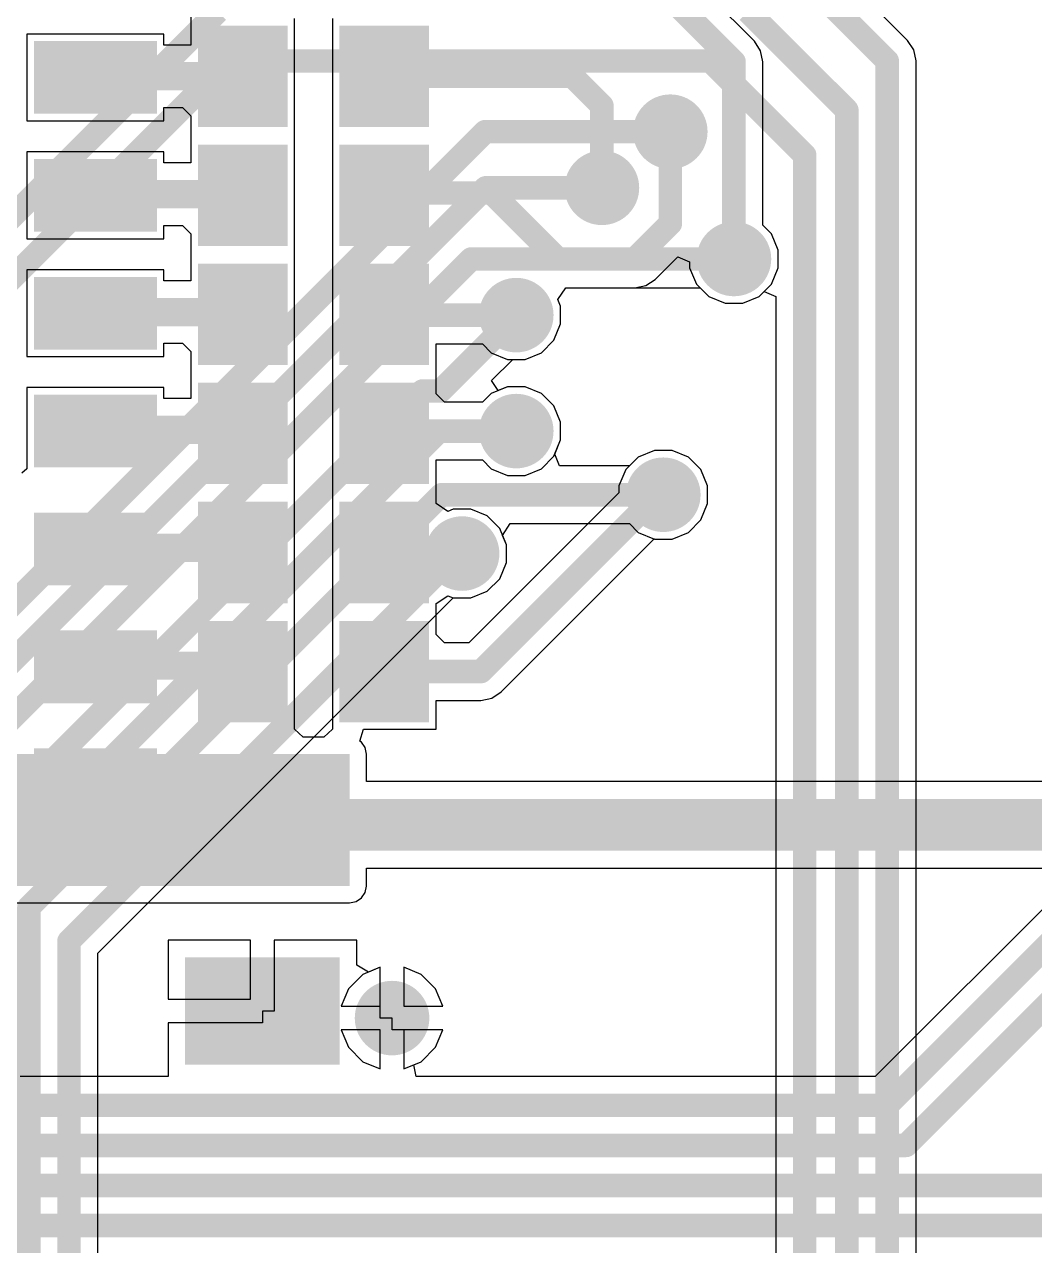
# Model space of a CAD drawing. Header units: millimetres. Extents: x -48 to 200, y -49 to 27.
# Drawn here: x 1.249 to 1.677, y 1.341 to 1.86 of the extents above; entities that cross this region are included whole.
import ezdxf

# ---------------------------------------------------------------- set-up
doc = ezdxf.new("R2010")
doc.units = ezdxf.units.MM
doc.header["$MEASUREMENT"] = 0
for name, color, linetype in [('BottomLayer', 5, 'Continuous'), ('BottomPaste', 16, 'Continuous'), ('BottomSolder', 6, 'Continuous'), ('TopLayer', 1, 'Continuous'), ('TopSolder', 216, 'Continuous'), ('ViaHoleLayer', 16, 'Continuous')]:
    doc.layers.add(name, color=color, linetype=linetype)

# ---------------------------------------------------------------- blocks, each defined once
blk = doc.blocks.new('R___0603_B_15')
at = {"layer": 'BottomLayer'}
for points in [[(-0.045, -0.0175), (-0.045, 0.0175), (-0.015, 0.0175), (-0.015, -0.0175)], [(0.015, -0.0175), (0.015, 0.0175), (0.045, 0.0175), (0.045, -0.0175)]]:
    blk.add_hatch(color=5, dxfattribs=at).paths.add_polyline_path(points)
at = {"layer": 'BottomPaste'}
for points in [[(-0.045, -0.0175), (-0.045, 0.0175), (-0.015, 0.0175), (-0.015, -0.0175)], [(0.015, -0.0175), (0.015, 0.0175), (0.045, 0.0175), (0.045, -0.0175)]]:
    blk.add_hatch(color=16, dxfattribs=at).paths.add_polyline_path(points)
at = {"layer": 'BottomSolder'}
for points in [[(-0.049, -0.0215), (-0.049, 0.0215), (-0.011, 0.0215), (-0.011, -0.0215)], [(0.011, -0.0215), (0.011, 0.0215), (0.049, 0.0215), (0.049, -0.0215)]]:
    blk.add_hatch(color=6, dxfattribs=at).paths.add_polyline_path(points)
blk = doc.blocks.new('R___0603_B_16')
at = {"layer": 'BottomLayer'}
for points in [[(-0.045, -0.0175), (-0.045, 0.0175), (-0.015, 0.0175), (-0.015, -0.0175)], [(0.015, -0.0175), (0.015, 0.0175), (0.045, 0.0175), (0.045, -0.0175)]]:
    blk.add_hatch(color=5, dxfattribs=at).paths.add_polyline_path(points)
at = {"layer": 'BottomPaste'}
for points in [[(-0.045, -0.0175), (-0.045, 0.0175), (-0.015, 0.0175), (-0.015, -0.0175)], [(0.015, -0.0175), (0.015, 0.0175), (0.045, 0.0175), (0.045, -0.0175)]]:
    blk.add_hatch(color=16, dxfattribs=at).paths.add_polyline_path(points)
at = {"layer": 'BottomSolder'}
for points in [[(-0.049, -0.0215), (-0.049, 0.0215), (-0.011, 0.0215), (-0.011, -0.0215)], [(0.011, -0.0215), (0.011, 0.0215), (0.049, 0.0215), (0.049, -0.0215)]]:
    blk.add_hatch(color=6, dxfattribs=at).paths.add_polyline_path(points)
blk = doc.blocks.new('16_SOIC__0_154___3_90___W______B_26')
at = {"layer": 'BottomLayer'}
for points in [[(-0.12598, 0.18642), (-0.08189, 0.18642), (-0.08189, 0.16358), (-0.12598, 0.16358)], [(0.08189, 0.18642), (0.12598, 0.18642), (0.12598, 0.16358), (0.08189, 0.16358)], [(0.08189, 0.18642), (0.12598, 0.18642), (0.12598, 0.16358), (0.08189, 0.16358)], [(-0.12598, 0.13642), (-0.08189, 0.13642), (-0.08189, 0.11358), (-0.12598, 0.11358)], [(0.08189, 0.13642), (0.12598, 0.13642), (0.12598, 0.11358), (0.08189, 0.11358)], [(-0.12598, 0.08642), (-0.08189, 0.08642), (-0.08189, 0.06358), (-0.12598, 0.06358)], [(0.08189, 0.08642), (0.12598, 0.08642), (0.12598, 0.06358), (0.08189, 0.06358)], [(-0.12598, 0.03642), (-0.08189, 0.03642), (-0.08189, 0.01358), (-0.12598, 0.01358)], [(0.08189, 0.03642), (0.12598, 0.03642), (0.12598, 0.01358), (0.08189, 0.01358)], [(-0.12598, -0.01358), (-0.08189, -0.01358), (-0.08189, -0.03642), (-0.12598, -0.03642)], [(0.08189, -0.01358), (0.12598, -0.01358), (0.12598, -0.03642), (0.08189, -0.03642)], [(-0.12598, -0.06358), (-0.08189, -0.06358), (-0.08189, -0.08642), (-0.12598, -0.08642)], [(0.08189, -0.06358), (0.12598, -0.06358), (0.12598, -0.08642), (0.08189, -0.08642)], [(-0.12598, -0.11358), (-0.08189, -0.11358), (-0.08189, -0.13642), (-0.12598, -0.13642)], [(0.08189, -0.11358), (0.12598, -0.11358), (0.12598, -0.13642), (0.08189, -0.13642)], [(-0.12598, -0.16358), (-0.08189, -0.16358), (-0.08189, -0.18642), (-0.12598, -0.18642)], [(0.08189, -0.16358), (0.12598, -0.16358), (0.12598, -0.18642), (0.08189, -0.18642)]]:
    blk.add_hatch(color=5, dxfattribs=at).paths.add_polyline_path(points)
at = {"layer": 'BottomPaste'}
for points in [[(-0.12598, 0.18642), (-0.08189, 0.18642), (-0.08189, 0.16358), (-0.12598, 0.16358)], [(0.08189, 0.18642), (0.12598, 0.18642), (0.12598, 0.16358), (0.08189, 0.16358)], [(0.08189, 0.18642), (0.12598, 0.18642), (0.12598, 0.16358), (0.08189, 0.16358)], [(-0.12598, 0.13642), (-0.08189, 0.13642), (-0.08189, 0.11358), (-0.12598, 0.11358)], [(0.08189, 0.13642), (0.12598, 0.13642), (0.12598, 0.11358), (0.08189, 0.11358)], [(-0.12598, 0.08642), (-0.08189, 0.08642), (-0.08189, 0.06358), (-0.12598, 0.06358)], [(0.08189, 0.08642), (0.12598, 0.08642), (0.12598, 0.06358), (0.08189, 0.06358)], [(-0.12598, 0.03642), (-0.08189, 0.03642), (-0.08189, 0.01358), (-0.12598, 0.01358)], [(0.08189, 0.03642), (0.12598, 0.03642), (0.12598, 0.01358), (0.08189, 0.01358)], [(-0.12598, -0.01358), (-0.08189, -0.01358), (-0.08189, -0.03642), (-0.12598, -0.03642)], [(0.08189, -0.01358), (0.12598, -0.01358), (0.12598, -0.03642), (0.08189, -0.03642)], [(-0.12598, -0.06358), (-0.08189, -0.06358), (-0.08189, -0.08642), (-0.12598, -0.08642)], [(0.08189, -0.06358), (0.12598, -0.06358), (0.12598, -0.08642), (0.08189, -0.08642)], [(-0.12598, -0.11358), (-0.08189, -0.11358), (-0.08189, -0.13642), (-0.12598, -0.13642)], [(0.08189, -0.11358), (0.12598, -0.11358), (0.12598, -0.13642), (0.08189, -0.13642)], [(-0.12598, -0.16358), (-0.08189, -0.16358), (-0.08189, -0.18642), (-0.12598, -0.18642)], [(0.08189, -0.16358), (0.12598, -0.16358), (0.12598, -0.18642), (0.08189, -0.18642)]]:
    blk.add_hatch(color=16, dxfattribs=at).paths.add_polyline_path(points)
at = {"layer": 'BottomSolder'}
for points in [[(-0.12998, 0.19042), (-0.07789, 0.19042), (-0.07789, 0.15958), (-0.12998, 0.15958)], [(0.07789, 0.19042), (0.12998, 0.19042), (0.12998, 0.15958), (0.07789, 0.15958)], [(0.07789, 0.19042), (0.12998, 0.19042), (0.12998, 0.15958), (0.07789, 0.15958)], [(-0.12998, 0.14042), (-0.07789, 0.14042), (-0.07789, 0.10958), (-0.12998, 0.10958)], [(0.07789, 0.14042), (0.12998, 0.14042), (0.12998, 0.10958), (0.07789, 0.10958)], [(-0.12998, 0.09042), (-0.07789, 0.09042), (-0.07789, 0.05958), (-0.12998, 0.05958)], [(0.07789, 0.09042), (0.12998, 0.09042), (0.12998, 0.05958), (0.07789, 0.05958)], [(-0.12998, 0.04042), (-0.07789, 0.04042), (-0.07789, 0.00958), (-0.12998, 0.00958)], [(0.07789, 0.04042), (0.12998, 0.04042), (0.12998, 0.00958), (0.07789, 0.00958)], [(-0.12998, -0.00958), (-0.07789, -0.00958), (-0.07789, -0.04042), (-0.12998, -0.04042)], [(0.07789, -0.00958), (0.12998, -0.00958), (0.12998, -0.04042), (0.07789, -0.04042)], [(-0.12998, -0.05958), (-0.07789, -0.05958), (-0.07789, -0.09042), (-0.12998, -0.09042)], [(0.07789, -0.05958), (0.12998, -0.05958), (0.12998, -0.09042), (0.07789, -0.09042)], [(-0.12998, -0.10958), (-0.07789, -0.10958), (-0.07789, -0.14042), (-0.12998, -0.14042)], [(0.07789, -0.10958), (0.12998, -0.10958), (0.12998, -0.14042), (0.07789, -0.14042)], [(-0.12998, -0.15958), (-0.07789, -0.15958), (-0.07789, -0.19042), (-0.12998, -0.19042)], [(0.07789, -0.15958), (0.12998, -0.15958), (0.12998, -0.19042), (0.07789, -0.19042)]]:
    blk.add_hatch(color=6, dxfattribs=at).paths.add_polyline_path(points)
blk = doc.blocks.new('R___0603_B_29')
at = {"layer": 'BottomLayer'}
for points in [[(-0.045, -0.0175), (-0.045, 0.0175), (-0.015, 0.0175), (-0.015, -0.0175)], [(0.015, -0.0175), (0.015, 0.0175), (0.045, 0.0175), (0.045, -0.0175)]]:
    blk.add_hatch(color=5, dxfattribs=at).paths.add_polyline_path(points)
at = {"layer": 'BottomPaste'}
for points in [[(-0.045, -0.0175), (-0.045, 0.0175), (-0.015, 0.0175), (-0.015, -0.0175)], [(0.015, -0.0175), (0.015, 0.0175), (0.045, 0.0175), (0.045, -0.0175)]]:
    blk.add_hatch(color=16, dxfattribs=at).paths.add_polyline_path(points)
at = {"layer": 'BottomSolder'}
for points in [[(-0.049, -0.0215), (-0.049, 0.0215), (-0.011, 0.0215), (-0.011, -0.0215)], [(0.011, -0.0215), (0.011, 0.0215), (0.049, 0.0215), (0.049, -0.0215)]]:
    blk.add_hatch(color=6, dxfattribs=at).paths.add_polyline_path(points)
blk = doc.blocks.new('R___0603_B_30')
at = {"layer": 'BottomLayer'}
for points in [[(-0.045, -0.0175), (-0.045, 0.0175), (-0.015, 0.0175), (-0.015, -0.0175)], [(0.015, -0.0175), (0.015, 0.0175), (0.045, 0.0175), (0.045, -0.0175)]]:
    blk.add_hatch(color=5, dxfattribs=at).paths.add_polyline_path(points)
at = {"layer": 'BottomPaste'}
for points in [[(-0.045, -0.0175), (-0.045, 0.0175), (-0.015, 0.0175), (-0.015, -0.0175)], [(0.015, -0.0175), (0.015, 0.0175), (0.045, 0.0175), (0.045, -0.0175)]]:
    blk.add_hatch(color=16, dxfattribs=at).paths.add_polyline_path(points)
at = {"layer": 'BottomSolder'}
for points in [[(-0.049, -0.0215), (-0.049, 0.0215), (-0.011, 0.0215), (-0.011, -0.0215)], [(0.011, -0.0215), (0.011, 0.0215), (0.049, 0.0215), (0.049, -0.0215)]]:
    blk.add_hatch(color=6, dxfattribs=at).paths.add_polyline_path(points)
blk = doc.blocks.new('R___0603_B_31')
at = {"layer": 'BottomLayer'}
for points in [[(-0.045, -0.0175), (-0.045, 0.0175), (-0.015, 0.0175), (-0.015, -0.0175)], [(0.015, -0.0175), (0.015, 0.0175), (0.045, 0.0175), (0.045, -0.0175)]]:
    blk.add_hatch(color=5, dxfattribs=at).paths.add_polyline_path(points)
at = {"layer": 'BottomPaste'}
for points in [[(-0.045, -0.0175), (-0.045, 0.0175), (-0.015, 0.0175), (-0.015, -0.0175)], [(0.015, -0.0175), (0.015, 0.0175), (0.045, 0.0175), (0.045, -0.0175)]]:
    blk.add_hatch(color=16, dxfattribs=at).paths.add_polyline_path(points)
at = {"layer": 'BottomSolder'}
for points in [[(-0.049, -0.0215), (-0.049, 0.0215), (-0.011, 0.0215), (-0.011, -0.0215)], [(0.011, -0.0215), (0.011, 0.0215), (0.049, 0.0215), (0.049, -0.0215)]]:
    blk.add_hatch(color=6, dxfattribs=at).paths.add_polyline_path(points)
blk = doc.blocks.new('R___0603_B_32')
at = {"layer": 'BottomLayer'}
for points in [[(-0.045, -0.0175), (-0.045, 0.0175), (-0.015, 0.0175), (-0.015, -0.0175)], [(0.015, -0.0175), (0.015, 0.0175), (0.045, 0.0175), (0.045, -0.0175)]]:
    blk.add_hatch(color=5, dxfattribs=at).paths.add_polyline_path(points)
at = {"layer": 'BottomPaste'}
for points in [[(-0.045, -0.0175), (-0.045, 0.0175), (-0.015, 0.0175), (-0.015, -0.0175)], [(0.015, -0.0175), (0.015, 0.0175), (0.045, 0.0175), (0.045, -0.0175)]]:
    blk.add_hatch(color=16, dxfattribs=at).paths.add_polyline_path(points)
at = {"layer": 'BottomSolder'}
for points in [[(-0.049, -0.0215), (-0.049, 0.0215), (-0.011, 0.0215), (-0.011, -0.0215)], [(0.011, -0.0215), (0.011, 0.0215), (0.049, 0.0215), (0.049, -0.0215)]]:
    blk.add_hatch(color=6, dxfattribs=at).paths.add_polyline_path(points)
blk = doc.blocks.new('CAP_0805_B_53')
at = {"layer": 'BottomLayer'}
for points in [[(-0.06, 0.03), (-0.02, 0.03), (-0.02, -0.03), (-0.06, -0.03)], [(0.02, 0.03), (0.06, 0.03), (0.06, -0.03), (0.02, -0.03)]]:
    blk.add_hatch(color=5, dxfattribs=at).paths.add_polyline_path(points)
at = {"layer": 'BottomPaste'}
for points in [[(-0.06, 0.03), (-0.02, 0.03), (-0.02, -0.03), (-0.06, -0.03)], [(0.02, 0.03), (0.06, 0.03), (0.06, -0.03), (0.02, -0.03)]]:
    blk.add_hatch(color=16, dxfattribs=at).paths.add_polyline_path(points)
at = {"layer": 'BottomSolder'}
for points in [[(-0.06276, 0.03276), (-0.01724, 0.03276), (-0.01724, -0.03276), (-0.06276, -0.03276)], [(0.01724, 0.03276), (0.06276, 0.03276), (0.06276, -0.03276), (0.01724, -0.03276)]]:
    blk.add_hatch(color=6, dxfattribs=at).paths.add_polyline_path(points)

msp = doc.modelspace()

# ---------------------------------------------------------------- hatches: boundary and pattern name
at = {"layer": 'BottomLayer'}
h = msp.add_hatch(color=5, dxfattribs=at)
edge = h.paths.add_edge_path()
edge.add_arc((1.523, 1.814), 0.01181, 0, 360)
h = msp.add_hatch(color=5, dxfattribs=at)
edge = h.paths.add_edge_path()
edge.add_arc((1.494, 1.79019), 0.01181, 0, 360)
h = msp.add_hatch(color=5, dxfattribs=at)
edge = h.paths.add_edge_path()
edge.add_arc((1.55, 1.76), 0.01181, 0, 360)
h = msp.add_hatch(color=5, dxfattribs=at)
edge = h.paths.add_edge_path()
edge.add_arc((1.45768, 1.73619), 0.01181, 0, 360)
h = msp.add_hatch(color=5, dxfattribs=at)
edge = h.paths.add_edge_path()
edge.add_arc((1.45768, 1.687), 0.01181, 0, 360)
h = msp.add_hatch(color=5, dxfattribs=at)
edge = h.paths.add_edge_path()
edge.add_arc((1.52004, 1.66), 0.01181, 0, 360)
h = msp.add_hatch(color=5, dxfattribs=at)
edge = h.paths.add_edge_path()
edge.add_arc((1.43471, 1.63504), 0.01181, 0, 360)
msp.add_hatch(color=5, dxfattribs=at).paths.add_polyline_path([(1.222, 1.494), (1.387, 1.494), (1.387, 1.55), (1.222, 1.55)])
h = msp.add_hatch(color=5, dxfattribs=at)
edge = h.paths.add_edge_path()
edge.add_arc((1.405, 1.438), 0.01181, 0, 360)
at = {"layer": 'BottomSolder'}
h = msp.add_hatch(color=6, dxfattribs=at)
edge = h.paths.add_edge_path()
edge.add_arc((1.523, 1.814), 0.01581, 0, 360)
h = msp.add_hatch(color=6, dxfattribs=at)
edge = h.paths.add_edge_path()
edge.add_arc((1.494, 1.79019), 0.01581, 0, 360)
h = msp.add_hatch(color=6, dxfattribs=at)
edge = h.paths.add_edge_path()
edge.add_arc((1.55, 1.76), 0.01581, 0, 360)
h = msp.add_hatch(color=6, dxfattribs=at)
edge = h.paths.add_edge_path()
edge.add_arc((1.45768, 1.73619), 0.01581, 0, 360)
h = msp.add_hatch(color=6, dxfattribs=at)
edge = h.paths.add_edge_path()
edge.add_arc((1.45768, 1.687), 0.01581, 0, 360)
h = msp.add_hatch(color=6, dxfattribs=at)
edge = h.paths.add_edge_path()
edge.add_arc((1.52004, 1.66), 0.01581, 0, 360)
h = msp.add_hatch(color=6, dxfattribs=at)
edge = h.paths.add_edge_path()
edge.add_arc((1.43471, 1.63504), 0.01581, 0, 360)
h = msp.add_hatch(color=6, dxfattribs=at)
edge = h.paths.add_edge_path()
edge.add_arc((1.405, 1.438), 0.01581, 0, 360)
at = {"layer": 'TopLayer'}
h = msp.add_hatch(color=1, dxfattribs=at)
edge = h.paths.add_edge_path()
edge.add_arc((1.523, 1.814), 0.01181, 0, 360)
h = msp.add_hatch(color=1, dxfattribs=at)
edge = h.paths.add_edge_path()
edge.add_arc((1.494, 1.79019), 0.01181, 0, 360)
h = msp.add_hatch(color=1, dxfattribs=at)
edge = h.paths.add_edge_path()
edge.add_arc((1.55, 1.76), 0.01181, 0, 360)
h = msp.add_hatch(color=1, dxfattribs=at)
edge = h.paths.add_edge_path()
edge.add_arc((1.45768, 1.73619), 0.01181, 0, 360)
h = msp.add_hatch(color=1, dxfattribs=at)
edge = h.paths.add_edge_path()
edge.add_arc((1.45768, 1.687), 0.01181, 0, 360)
h = msp.add_hatch(color=1, dxfattribs=at)
edge = h.paths.add_edge_path()
edge.add_arc((1.52004, 1.66), 0.01181, 0, 360)
h = msp.add_hatch(color=1, dxfattribs=at)
edge = h.paths.add_edge_path()
edge.add_arc((1.43471, 1.63504), 0.01181, 0, 360)
h = msp.add_hatch(color=1, dxfattribs=at)
edge = h.paths.add_edge_path()
edge.add_arc((1.405, 1.438), 0.01181, 0, 360)
at = {"layer": 'TopSolder'}
h = msp.add_hatch(color=216, dxfattribs=at)
edge = h.paths.add_edge_path()
edge.add_arc((1.523, 1.814), 0.01581, 0, 360)
h = msp.add_hatch(color=216, dxfattribs=at)
edge = h.paths.add_edge_path()
edge.add_arc((1.494, 1.79019), 0.01581, 0, 360)
h = msp.add_hatch(color=216, dxfattribs=at)
edge = h.paths.add_edge_path()
edge.add_arc((1.55, 1.76), 0.01581, 0, 360)
h = msp.add_hatch(color=216, dxfattribs=at)
edge = h.paths.add_edge_path()
edge.add_arc((1.45768, 1.73619), 0.01581, 0, 360)
h = msp.add_hatch(color=216, dxfattribs=at)
edge = h.paths.add_edge_path()
edge.add_arc((1.45768, 1.687), 0.01581, 0, 360)
h = msp.add_hatch(color=216, dxfattribs=at)
edge = h.paths.add_edge_path()
edge.add_arc((1.52004, 1.66), 0.01581, 0, 360)
h = msp.add_hatch(color=216, dxfattribs=at)
edge = h.paths.add_edge_path()
edge.add_arc((1.43471, 1.63504), 0.01581, 0, 360)
h = msp.add_hatch(color=216, dxfattribs=at)
edge = h.paths.add_edge_path()
edge.add_arc((1.405, 1.438), 0.01581, 0, 360)
at = {"layer": 'ViaHoleLayer'}
h = msp.add_hatch(color=16, dxfattribs=at)
edge = h.paths.add_edge_path()
edge.add_arc((1.523, 1.814), 0.00591, 0, 360)
h = msp.add_hatch(color=16, dxfattribs=at)
edge = h.paths.add_edge_path()
edge.add_arc((1.494, 1.79019), 0.00591, 0, 360)
h = msp.add_hatch(color=16, dxfattribs=at)
edge = h.paths.add_edge_path()
edge.add_arc((1.55, 1.76), 0.00591, 0, 360)
h = msp.add_hatch(color=16, dxfattribs=at)
edge = h.paths.add_edge_path()
edge.add_arc((1.45768, 1.73619), 0.00591, 0, 360)
h = msp.add_hatch(color=16, dxfattribs=at)
edge = h.paths.add_edge_path()
edge.add_arc((1.45768, 1.687), 0.00591, 0, 360)
h = msp.add_hatch(color=16, dxfattribs=at)
edge = h.paths.add_edge_path()
edge.add_arc((1.52004, 1.66), 0.00591, 0, 360)
h = msp.add_hatch(color=16, dxfattribs=at)
edge = h.paths.add_edge_path()
edge.add_arc((1.43471, 1.63504), 0.00591, 0, 360)
h = msp.add_hatch(color=16, dxfattribs=at)
edge = h.paths.add_edge_path()
edge.add_arc((1.405, 1.438), 0.00591, 0, 360)

# ---------------------------------------------------------------- linework, layer by layer
at = {"layer": 'BottomLayer'}
for p, q in [((1.55865, 1.85233), (1.51433, 1.89665)), ((1.31968, 1.8635), (1.31968, 1.8585)), ((1.36368, 1.8585), (1.36368, 1.862)), ((1.37968, 1.862), (1.37968, 1.813)), ((1.30828, 1.85542), (1.25018, 1.85542)), ((1.25018, 1.85542), (1.25018, 1.81858)), ((1.30828, 1.85075), (1.30828, 1.85542)), ((1.31968, 1.8585), (1.31968, 1.85075)), ((1.36368, 1.8165), (1.36368, 1.8585)), ((1.31968, 1.85075), (1.30828, 1.85075)), ((1.5613, 1.84836), (1.55865, 1.85233)), ((1.56224, 1.84367), (1.5613, 1.84836)), ((1.56224, 1.77437), (1.56224, 1.84367)), ((1.30828, 1.81858), (1.30828, 1.82425)), ((1.30828, 1.82425), (1.31614, 1.82425)), ((1.31614, 1.82425), (1.31968, 1.82071)), ((1.25018, 1.81858), (1.30828, 1.81858)), ((1.31968, 1.82071), (1.31968, 1.813)), ((1.36368, 1.8115), (1.36368, 1.8165)), ((1.37968, 1.813), (1.37968, 1.813)), ((1.37968, 1.813), (1.37968, 1.8115)), ((1.31968, 1.813), (1.31968, 1.808)), ((1.31968, 1.808), (1.31968, 1.80075)), ((1.36368, 1.808), (1.36368, 1.8115)), ((1.36368, 1.766), (1.36368, 1.808)), ((1.37968, 1.8115), (1.37968, 1.8115)), ((1.37968, 1.8115), (1.37968, 1.7625)), ((1.30828, 1.80542), (1.25018, 1.80542)), ((1.25018, 1.80542), (1.25018, 1.76858)), ((1.30828, 1.80075), (1.30828, 1.80542)), ((1.31968, 1.80075), (1.30828, 1.80075)), ((1.30828, 1.76858), (1.30828, 1.77425)), ((1.30828, 1.77425), (1.31614, 1.77425)), ((1.31614, 1.77425), (1.31968, 1.77071)), ((1.56595, 1.77066), (1.56224, 1.77437)), ((1.25018, 1.76858), (1.30828, 1.76858)), ((1.31968, 1.77071), (1.31968, 1.7625)), ((1.56881, 1.76374), (1.56595, 1.77066)), ((1.31968, 1.7625), (1.31968, 1.7575)), ((1.36368, 1.761), (1.36368, 1.766)), ((1.37968, 1.7625), (1.37968, 1.7625)), ((1.37968, 1.7625), (1.37968, 1.761)), ((1.56881, 1.75626), (1.56881, 1.76374)), ((1.31968, 1.7575), (1.31968, 1.75075)), ((1.36368, 1.7575), (1.36368, 1.761)), ((1.36368, 1.7155), (1.36368, 1.7575)), ((1.37968, 1.761), (1.37968, 1.761)), ((1.37968, 1.761), (1.37968, 1.7155)), ((1.51665, 1.75135), (1.52619, 1.76089)), ((1.52619, 1.76089), (1.53119, 1.75881)), ((1.53119, 1.75881), (1.53119, 1.75626)), ((1.53119, 1.75626), (1.53405, 1.74934)), ((1.56595, 1.74934), (1.56881, 1.75626)), ((1.30828, 1.75542), (1.25018, 1.75542)), ((1.25018, 1.75542), (1.25018, 1.71858)), ((1.30828, 1.75075), (1.30828, 1.75542)), ((1.51268, 1.7487), (1.51665, 1.75135)), ((1.31968, 1.75075), (1.30828, 1.75075)), ((1.47531, 1.74279), (1.47866, 1.74776)), ((1.47866, 1.74776), (1.508, 1.74776)), ((1.508, 1.74776), (1.51268, 1.7487)), ((1.53405, 1.74934), (1.53934, 1.74405)), ((1.56066, 1.74405), (1.56595, 1.74934)), ((1.47649, 1.73993), (1.47531, 1.74279)), ((1.53934, 1.74405), (1.54626, 1.74119)), ((1.54626, 1.74119), (1.55374, 1.74119)), ((1.55374, 1.74119), (1.56066, 1.74405)), ((1.47649, 1.73245), (1.47649, 1.73993)), ((1.47363, 1.72553), (1.47649, 1.73245)), ((1.46833, 1.72024), (1.47363, 1.72553)), ((1.30828, 1.71858), (1.30828, 1.72425)), ((1.30828, 1.72425), (1.31614, 1.72425)), ((1.31614, 1.72425), (1.31968, 1.72071)), ((1.31968, 1.72071), (1.31968, 1.712)), ((1.42368, 1.7155), (1.42368, 1.72395)), ((1.42368, 1.72395), (1.44331, 1.72395)), ((1.44331, 1.72395), (1.44702, 1.72024)), ((1.44702, 1.72024), (1.45394, 1.71738)), ((1.46142, 1.71738), (1.46833, 1.72024)), ((1.25018, 1.71858), (1.30828, 1.71858)), ((1.36368, 1.7105), (1.36368, 1.7155)), ((1.37968, 1.7155), (1.37968, 1.712)), ((1.42368, 1.7105), (1.42368, 1.7155)), ((1.45394, 1.71738), (1.46142, 1.71738)), ((1.31968, 1.712), (1.31968, 1.707)), ((1.36368, 1.707), (1.36368, 1.7105)), ((1.37968, 1.712), (1.37968, 1.707)), ((1.42368, 1.70277), (1.42368, 1.7105)), ((1.30828, 1.70542), (1.25018, 1.70542)), ((1.25018, 1.70542), (1.25018, 1.67093)), ((1.30828, 1.70075), (1.30828, 1.70542)), ((1.31968, 1.707), (1.31968, 1.70075)), ((1.36368, 1.6615), (1.36368, 1.707)), ((1.37968, 1.707), (1.37968, 1.665)), ((1.45394, 1.70581), (1.44702, 1.70295)), ((1.46142, 1.70581), (1.45394, 1.70581)), ((1.46833, 1.70295), (1.46142, 1.70581)), ((1.31968, 1.70075), (1.30828, 1.70075)), ((1.42721, 1.69924), (1.42368, 1.70277)), ((1.44331, 1.69924), (1.42721, 1.69924)), ((1.44702, 1.70295), (1.44331, 1.69924)), ((1.47363, 1.69766), (1.46833, 1.70295)), ((1.47649, 1.69074), (1.47363, 1.69766)), ((1.47649, 1.68326), (1.47649, 1.69074)), ((1.47363, 1.67634), (1.47649, 1.68326)), ((1.5163, 1.67881), (1.50939, 1.67595)), ((1.52378, 1.67881), (1.5163, 1.67881)), ((1.5307, 1.67595), (1.52378, 1.67881)), ((1.42368, 1.665), (1.42368, 1.67476)), ((1.42368, 1.67476), (1.44331, 1.67476)), ((1.44331, 1.67476), (1.44702, 1.67105)), ((1.46833, 1.67105), (1.47363, 1.67634)), ((1.50939, 1.67595), (1.50409, 1.67066)), ((1.53599, 1.67066), (1.5307, 1.67595)), ((1.25018, 1.67093), (1.248, 1.66914)), ((1.44702, 1.67105), (1.45394, 1.66819)), ((1.45394, 1.66819), (1.46142, 1.66819)), ((1.46142, 1.66819), (1.46833, 1.67105)), ((1.50409, 1.67066), (1.50123, 1.66374)), ((1.53885, 1.66374), (1.53599, 1.67066)), ((1.37968, 1.665), (1.37968, 1.6615)), ((1.42368, 1.66), (1.42368, 1.665)), ((1.50123, 1.66374), (1.50123, 1.66086)), ((1.53885, 1.65626), (1.53885, 1.66374)), ((1.36368, 1.66), (1.36368, 1.6615)), ((1.36368, 1.6615), (1.36368, 1.6615)), ((1.36368, 1.611), (1.36368, 1.66)), ((1.36368, 1.66), (1.36368, 1.66)), ((1.37968, 1.6615), (1.37968, 1.6565)), ((1.42368, 1.65624), (1.42368, 1.66)), ((1.50123, 1.66086), (1.43761, 1.59724)), ((1.37968, 1.6565), (1.37968, 1.6145)), ((1.42868, 1.6529), (1.42368, 1.65624)), ((1.43097, 1.65385), (1.42868, 1.6529)), ((1.43845, 1.65385), (1.43097, 1.65385)), ((1.44537, 1.65098), (1.43845, 1.65385)), ((1.53599, 1.64934), (1.53885, 1.65626)), ((1.45066, 1.64569), (1.44537, 1.65098)), ((1.5307, 1.64405), (1.53599, 1.64934)), ((1.45352, 1.63878), (1.45066, 1.64569)), ((1.52378, 1.64119), (1.5307, 1.64405)), ((1.45133, 1.57635), (1.51621, 1.64123)), ((1.45352, 1.6313), (1.45352, 1.63878)), ((1.51621, 1.64123), (1.5163, 1.64119)), ((1.5163, 1.64119), (1.52378, 1.64119)), ((1.45066, 1.62438), (1.45352, 1.6313)), ((1.44537, 1.61909), (1.45066, 1.62438)), ((1.42368, 1.61383), (1.42868, 1.61718)), ((1.42868, 1.61718), (1.43097, 1.61623)), ((1.43097, 1.61623), (1.43845, 1.61623)), ((1.43845, 1.61623), (1.44537, 1.61909)), ((1.36368, 1.6095), (1.36368, 1.611)), ((1.36368, 1.611), (1.36368, 1.611)), ((1.37968, 1.6145), (1.37968, 1.611)), ((1.37968, 1.611), (1.37968, 1.606)), ((1.42368, 1.6095), (1.42368, 1.61383)), ((1.36368, 1.5605), (1.36368, 1.6095)), ((1.36368, 1.6095), (1.36368, 1.6095)), ((1.37968, 1.606), (1.37968, 1.56214)), ((1.42368, 1.60077), (1.42368, 1.6095)), ((1.42721, 1.59724), (1.42368, 1.60077)), ((1.43761, 1.59724), (1.42721, 1.59724)), ((1.44736, 1.5737), (1.45133, 1.57635)), ((1.42368, 1.5605), (1.42368, 1.57276)), ((1.42368, 1.57276), (1.44268, 1.57276)), ((1.44268, 1.57276), (1.44736, 1.5737)), ((1.36729, 1.55714), (1.36368, 1.5605)), ((1.37968, 1.5605), (1.37607, 1.55714)), ((1.37968, 1.56214), (1.37968, 1.5605)), ((1.39137, 1.5555), (1.39288, 1.5605)), ((1.39288, 1.5605), (1.42368, 1.5605)), ((1.37607, 1.55714), (1.36729, 1.55714)), ((1.39205, 1.55505), (1.39137, 1.5555)), ((1.39359, 1.55273), (1.39205, 1.55505)), ((1.39414, 1.55), (1.39359, 1.55273)), ((1.39414, 1.53835), (1.39414, 1.55)), ((1.6914, 1.53835), (1.39414, 1.53835)), ((1.39414, 1.494), (1.39414, 1.50165)), ((1.39414, 1.50165), (1.69181, 1.50165)), ((1.69372, 1.49703), (1.60993, 1.41324)), ((1.39359, 1.49127), (1.39414, 1.494)), ((1.214, 1.48686), (1.387, 1.48686)), ((1.387, 1.48686), (1.38973, 1.48741)), ((1.38973, 1.48741), (1.39205, 1.48895)), ((1.39205, 1.48895), (1.39359, 1.49127)), ((1.345, 1.471), (1.31, 1.471)), ((1.31, 1.471), (1.31, 1.446)), ((1.345, 1.446), (1.345, 1.471)), ((1.39, 1.471), (1.355, 1.471)), ((1.355, 1.471), (1.355, 1.441)), ((1.39, 1.46038), (1.39, 1.471)), ((1.395, 1.45747), (1.39, 1.46038)), ((1.4, 1.45954), (1.395, 1.45747)), ((1.4, 1.438), (1.4, 1.45954)), ((1.41735, 1.45649), (1.41, 1.45954)), ((1.41, 1.45954), (1.41, 1.443)), ((1.42349, 1.45035), (1.41735, 1.45649)), ((1.31, 1.446), (1.345, 1.446)), ((1.42654, 1.443), (1.42349, 1.45035)), ((1.355, 1.441), (1.35, 1.441)), ((1.35, 1.441), (1.35, 1.436)), ((1.41, 1.443), (1.42654, 1.443)), ((1.35, 1.436), (1.31, 1.436)), ((1.31, 1.436), (1.31, 1.41324)), ((1.405, 1.438), (1.4, 1.438)), ((1.405, 1.433), (1.405, 1.438)), ((1.42654, 1.433), (1.405, 1.433)), ((1.42349, 1.42565), (1.42654, 1.433)), ((1.41735, 1.41951), (1.42349, 1.42565)), ((1.41428, 1.41824), (1.41735, 1.41951)), ((1.41527, 1.41324), (1.41428, 1.41824)), ((1.31, 1.41324), (1.24733, 1.41324)), ((1.60993, 1.41324), (1.41527, 1.41324))]:
    msp.add_line(p, q, dxfattribs=at)
for points, const_width in [([(1.50567, 1.888), (1.55, 1.84367)], 0.01), ([(1.55, 1.76), (1.55, 1.84367)], 0.01), ([(1.28115, 1.8375), (1.34118, 1.8375)], 0.012), ([(1.40168, 1.8375), (1.4815, 1.8375)], 0.01), ([(1.4815, 1.8375), (1.494, 1.825)], 0.01), ([(1.494, 1.79019), (1.494, 1.825)], 0.01), ([(1.523, 1.775), (1.523, 1.814)], 0.01), ([(1.28115, 1.7875), (1.34118, 1.7875)], 0.012), ([(1.40168, 1.787), (1.40268, 1.788)], 0.01), ([(1.40268, 1.788), (1.44737, 1.788)], 0.01), ([(1.44737, 1.788), (1.47537, 1.76)], 0.01), ([(1.508, 1.76), (1.523, 1.775)], 0.01), ([(1.47537, 1.76), (1.508, 1.76)], 0.01), ([(1.28115, 1.7375), (1.34118, 1.7375)], 0.012), ([(1.40318, 1.738), (1.40499, 1.73619)], 0.01), ([(1.40499, 1.73619), (1.45768, 1.73619)], 0.01), ([(1.28115, 1.6875), (1.34118, 1.6875)], 0.012), ([(1.40268, 1.687), (1.45768, 1.687)], 0.01), ([(1.44268, 1.585), (1.51768, 1.66)], 0.01), ([(1.51768, 1.66), (1.52004, 1.66)], 0.01), ([(1.28115, 1.6375), (1.34118, 1.6375)], 0.012), ([(1.4028, 1.63662), (1.40438, 1.63504)], 0.01), ([(1.40438, 1.63504), (1.43471, 1.63504)], 0.01), ([(1.28115, 1.5875), (1.34118, 1.5875)], 0.012), ([(1.40168, 1.585), (1.44268, 1.585)], 0.01), ([(1.615, 1.401), (1.76, 1.546)], 0.01), ([(1.27923, 1.537), (1.35, 1.537)], 0.022), ([(1.35, 1.52), (1.699, 1.52)], 0.022), ([(1.623, 1.384), (1.764, 1.525)], 0.01), ([(1.24227, 1.401), (1.615, 1.401)], 0.01), ([(1.232, 1.384), (1.623, 1.384)], 0.01), ([(1.222, 1.367), (2.098, 1.367)], 0.01), ([(1.209, 1.35), (2.14826, 1.35)], 0.01)]:
    msp.add_lwpolyline(points, dxfattribs=dict(at, const_width=const_width))
for points, const_width in [([(1.5475, 1.84367, 1), (1.5525, 1.84367, 1)], 0.005), ([(1.5475, 1.84367, 1), (1.5525, 1.84367, 1)], 0.005), ([(1.27815, 1.8375, 1), (1.28415, 1.8375, 1)], 0.006), ([(1.33818, 1.8375, 1), (1.34418, 1.8375, 1)], 0.006), ([(1.39918, 1.8375, 1), (1.40418, 1.8375, 1)], 0.005), ([(1.479, 1.8375, 1), (1.484, 1.8375, 1)], 0.005), ([(1.479, 1.8375, 1), (1.484, 1.8375, 1)], 0.005), ([(1.4915, 1.825, 1), (1.4965, 1.825, 1)], 0.005), ([(1.4915, 1.825, 1), (1.4965, 1.825, 1)], 0.005), ([(1.5205, 1.814, 1), (1.5255, 1.814, 1)], 0.005), ([(1.27815, 1.7875, 1), (1.28415, 1.7875, 1)], 0.006), ([(1.33818, 1.7875, 1), (1.34418, 1.7875, 1)], 0.006), ([(1.40018, 1.788, 1), (1.40518, 1.788, 1)], 0.005), ([(1.40018, 1.788, 1), (1.40518, 1.788, 1)], 0.005), ([(1.44487, 1.788, 1), (1.44987, 1.788, 1)], 0.005), ([(1.44487, 1.788, 1), (1.44987, 1.788, 1)], 0.005), ([(1.4915, 1.79019, 1), (1.4965, 1.79019, 1)], 0.005), ([(1.39918, 1.787, 1), (1.40418, 1.787, 1)], 0.005), ([(1.5205, 1.775, 1), (1.5255, 1.775, 1)], 0.005), ([(1.5205, 1.775, 1), (1.5255, 1.775, 1)], 0.005), ([(1.47287, 1.76, 1), (1.47787, 1.76, 1)], 0.005), ([(1.47287, 1.76, 1), (1.47787, 1.76, 1)], 0.005), ([(1.5055, 1.76, 1), (1.5105, 1.76, 1)], 0.005), ([(1.5055, 1.76, 1), (1.5105, 1.76, 1)], 0.005), ([(1.5475, 1.76, 1), (1.5525, 1.76, 1)], 0.005), ([(1.27815, 1.7375, 1), (1.28415, 1.7375, 1)], 0.006), ([(1.33818, 1.7375, 1), (1.34418, 1.7375, 1)], 0.006), ([(1.40068, 1.738, 1), (1.40568, 1.738, 1)], 0.005), ([(1.40249, 1.73619, 1), (1.40749, 1.73619, 1)], 0.005), ([(1.40249, 1.73619, 1), (1.40749, 1.73619, 1)], 0.005), ([(1.45518, 1.73619, 1), (1.46018, 1.73619, 1)], 0.005), ([(1.27815, 1.6875, 1), (1.28415, 1.6875, 1)], 0.006), ([(1.33818, 1.6875, 1), (1.34418, 1.6875, 1)], 0.006), ([(1.40018, 1.687, 1), (1.40518, 1.687, 1)], 0.005), ([(1.45518, 1.687, 1), (1.46018, 1.687, 1)], 0.005), ([(1.51518, 1.66, 1), (1.52018, 1.66, 1)], 0.005), ([(1.51518, 1.66, 1), (1.52018, 1.66, 1)], 0.005), ([(1.51754, 1.66, 1), (1.52254, 1.66, 1)], 0.005), ([(1.27815, 1.6375, 1), (1.28415, 1.6375, 1)], 0.006), ([(1.33818, 1.6375, 1), (1.34418, 1.6375, 1)], 0.006), ([(1.4003, 1.63662, 1), (1.4053, 1.63662, 1)], 0.005), ([(1.40188, 1.63504, 1), (1.40688, 1.63504, 1)], 0.005), ([(1.40188, 1.63504, 1), (1.40688, 1.63504, 1)], 0.005), ([(1.43221, 1.63504, 1), (1.43721, 1.63504, 1)], 0.005), ([(1.27815, 1.5875, 1), (1.28415, 1.5875, 1)], 0.006), ([(1.33818, 1.5875, 1), (1.34418, 1.5875, 1)], 0.006), ([(1.39918, 1.585, 1), (1.40418, 1.585, 1)], 0.005), ([(1.44018, 1.585, 1), (1.44518, 1.585, 1)], 0.005), ([(1.44018, 1.585, 1), (1.44518, 1.585, 1)], 0.005), ([(1.27373, 1.537, 1), (1.28473, 1.537, 1)], 0.011), ([(1.3445, 1.537, 1), (1.3555, 1.537, 1)], 0.011), ([(1.3445, 1.52, 1), (1.3555, 1.52, 1)], 0.011), ([(1.6125, 1.401, 1), (1.6175, 1.401, 1)], 0.005), ([(1.6125, 1.401, 1), (1.6175, 1.401, 1)], 0.005), ([(1.6205, 1.384, 1), (1.6255, 1.384, 1)], 0.005), ([(1.6205, 1.384, 1), (1.6255, 1.384, 1)], 0.005)]:
    msp.add_lwpolyline(points, format="xyb", close=True, dxfattribs=dict(at, const_width=const_width))
at = {"layer": 'TopLayer'}
for p, q in [((1.62365, 1.85265), (1.56012, 1.91619)), ((1.6263, 1.84868), (1.62365, 1.85265)), ((1.62723, 1.844), (1.6263, 1.84868)), ((1.62723, 1.296), (1.62723, 1.844)), ((1.47532, 1.74276), (1.47866, 1.74776)), ((1.47866, 1.74776), (1.53563, 1.74776)), ((1.53563, 1.74776), (1.53934, 1.74405)), ((1.56066, 1.74405), (1.56276, 1.74616)), ((1.56276, 1.74616), (1.56776, 1.74409)), ((1.47649, 1.73993), (1.47532, 1.74276)), ((1.53934, 1.74405), (1.54626, 1.74119)), ((1.54626, 1.74119), (1.55374, 1.74119)), ((1.55374, 1.74119), (1.56066, 1.74405)), ((1.56776, 1.74409), (1.56776, 1.31415)), ((1.47649, 1.73245), (1.47649, 1.73993)), ((1.47363, 1.72553), (1.47649, 1.73245)), ((1.46833, 1.72024), (1.47363, 1.72553)), ((1.46142, 1.71738), (1.46833, 1.72024)), ((1.44724, 1.70845), (1.45617, 1.71738)), ((1.45617, 1.71738), (1.46142, 1.71738)), ((1.45007, 1.70421), (1.44724, 1.70845)), ((1.45394, 1.70581), (1.45007, 1.70421)), ((1.46142, 1.70581), (1.45394, 1.70581)), ((1.46833, 1.70295), (1.46142, 1.70581)), ((1.47363, 1.69766), (1.46833, 1.70295)), ((1.47649, 1.69074), (1.47363, 1.69766)), ((1.47649, 1.68326), (1.47649, 1.69074)), ((1.47399, 1.67724), (1.47649, 1.68326)), ((1.5163, 1.67881), (1.50939, 1.67595)), ((1.52378, 1.67881), (1.5163, 1.67881)), ((1.5307, 1.67595), (1.52378, 1.67881)), ((1.47605, 1.67224), (1.47399, 1.67724)), ((1.50939, 1.67595), (1.50567, 1.67224)), ((1.53599, 1.67066), (1.5307, 1.67595)), ((1.50567, 1.67224), (1.47605, 1.67224)), ((1.53885, 1.66374), (1.53599, 1.67066)), ((1.53885, 1.65626), (1.53885, 1.66374)), ((1.53599, 1.64934), (1.53885, 1.65626)), ((1.45187, 1.64276), (1.45512, 1.64776)), ((1.45512, 1.64776), (1.50567, 1.64776)), ((1.50567, 1.64776), (1.50939, 1.64405)), ((1.5307, 1.64405), (1.53599, 1.64934)), ((1.45352, 1.63878), (1.45187, 1.64276)), ((1.50939, 1.64405), (1.5163, 1.64119)), ((1.52378, 1.64119), (1.5307, 1.64405)), ((1.45352, 1.6313), (1.45352, 1.63878)), ((1.5163, 1.64119), (1.52378, 1.64119)), ((1.45066, 1.62438), (1.45352, 1.6313)), ((1.44537, 1.61909), (1.45066, 1.62438)), ((1.28024, 1.46556), (1.43092, 1.61625)), ((1.43092, 1.61625), (1.43097, 1.61623)), ((1.43097, 1.61623), (1.43845, 1.61623)), ((1.43845, 1.61623), (1.44537, 1.61909)), ((1.28024, 0.398), (1.28024, 1.46556)), ((1.39265, 1.45649), (1.38651, 1.45035)), ((1.4, 1.45954), (1.39265, 1.45649)), ((1.4, 1.443), (1.4, 1.45954)), ((1.41735, 1.45649), (1.41, 1.45954)), ((1.41, 1.45954), (1.41, 1.443)), ((1.42349, 1.45035), (1.41735, 1.45649)), ((1.38651, 1.45035), (1.38346, 1.443)), ((1.42654, 1.443), (1.42349, 1.45035)), ((1.38346, 1.443), (1.4, 1.443)), ((1.41, 1.443), (1.42654, 1.443)), ((1.4, 1.433), (1.38346, 1.433)), ((1.38346, 1.433), (1.38651, 1.42565)), ((1.4, 1.41646), (1.4, 1.433)), ((1.42654, 1.433), (1.41, 1.433)), ((1.41, 1.433), (1.41, 1.41646)), ((1.42349, 1.42565), (1.42654, 1.433)), ((1.38651, 1.42565), (1.39265, 1.41951)), ((1.41735, 1.41951), (1.42349, 1.42565)), ((1.39265, 1.41951), (1.4, 1.41646)), ((1.41, 1.41646), (1.41735, 1.41951))]:
    msp.add_line(p, q, dxfattribs=at)
at = {"layer": 'TopLayer', "const_width": 0.01}
for points in [[(1.546, 1.913), (1.615, 1.844)], [(1.153, 1.687), (1.331, 1.865)], [(1.556, 1.865), (1.59786, 1.82314)], [(1.129, 1.637), (1.336, 1.844)], [(1.336, 1.844), (1.54004, 1.844)], [(1.54004, 1.844), (1.58, 1.80404)], [(1.615, 1.296), (1.615, 1.844)], [(1.59786, 1.3029), (1.59786, 1.82314)], [(1.163, 1.53247), (1.44453, 1.814)], [(1.44453, 1.814), (1.523, 1.814)], [(1.58, 1.30908), (1.58, 1.80404)], [(1.18, 1.52543), (1.44476, 1.79019)], [(1.44476, 1.79019), (1.494, 1.79019)], [(1.197, 1.51839), (1.43861, 1.76)], [(1.43861, 1.76), (1.55, 1.76)], [(1.42549, 1.704), (1.45768, 1.73619)], [(1.21675, 1.50279), (1.41796, 1.704)], [(1.41796, 1.704), (1.42549, 1.704)], [(1.23375, 1.49575), (1.425, 1.687)], [(1.425, 1.687), (1.45768, 1.687)], [(1.251, 1.485), (1.426, 1.66)], [(1.426, 1.66), (1.52004, 1.66)], [(1.268, 1.47063), (1.43241, 1.63504)], [(1.43241, 1.63504), (1.43471, 1.63504)], [(1.251, 0.40504), (1.251, 1.485)], [(1.268, 0.398), (1.268, 1.47063)]]:
    msp.add_lwpolyline(points, dxfattribs=at)
at = {"layer": 'TopLayer', "const_width": 0.005}
for points in [[(1.3335, 1.844, 1), (1.3385, 1.844, 1)], [(1.3335, 1.844, 1), (1.3385, 1.844, 1)], [(1.53754, 1.844, 1), (1.54254, 1.844, 1)], [(1.53754, 1.844, 1), (1.54254, 1.844, 1)], [(1.6125, 1.844, 1), (1.6175, 1.844, 1)], [(1.6125, 1.844, 1), (1.6175, 1.844, 1)], [(1.59536, 1.82314, 1), (1.60036, 1.82314, 1)], [(1.59536, 1.82314, 1), (1.60036, 1.82314, 1)], [(1.44203, 1.814, 1), (1.44703, 1.814, 1)], [(1.44203, 1.814, 1), (1.44703, 1.814, 1)], [(1.5205, 1.814, 1), (1.5255, 1.814, 1)], [(1.5775, 1.80404, 1), (1.5825, 1.80404, 1)], [(1.5775, 1.80404, 1), (1.5825, 1.80404, 1)], [(1.44226, 1.79019, 1), (1.44726, 1.79019, 1)], [(1.44226, 1.79019, 1), (1.44726, 1.79019, 1)], [(1.4915, 1.79019, 1), (1.4965, 1.79019, 1)], [(1.43611, 1.76, 1), (1.44111, 1.76, 1)], [(1.43611, 1.76, 1), (1.44111, 1.76, 1)], [(1.5475, 1.76, 1), (1.5525, 1.76, 1)], [(1.45518, 1.73619, 1), (1.46018, 1.73619, 1)], [(1.41546, 1.704, 1), (1.42046, 1.704, 1)], [(1.41546, 1.704, 1), (1.42046, 1.704, 1)], [(1.42299, 1.704, 1), (1.42799, 1.704, 1)], [(1.42299, 1.704, 1), (1.42799, 1.704, 1)], [(1.4225, 1.687, 1), (1.4275, 1.687, 1)], [(1.4225, 1.687, 1), (1.4275, 1.687, 1)], [(1.45518, 1.687, 1), (1.46018, 1.687, 1)], [(1.4235, 1.66, 1), (1.4285, 1.66, 1)], [(1.4235, 1.66, 1), (1.4285, 1.66, 1)], [(1.51754, 1.66, 1), (1.52254, 1.66, 1)], [(1.42991, 1.63504, 1), (1.43491, 1.63504, 1)], [(1.42991, 1.63504, 1), (1.43491, 1.63504, 1)], [(1.43221, 1.63504, 1), (1.43721, 1.63504, 1)], [(1.2485, 1.485, 1), (1.2535, 1.485, 1)], [(1.2485, 1.485, 1), (1.2535, 1.485, 1)], [(1.2655, 1.47063, 1), (1.2705, 1.47063, 1)], [(1.2655, 1.47063, 1), (1.2705, 1.47063, 1)]]:
    msp.add_lwpolyline(points, format="xyb", close=True, dxfattribs=at)

# ---------------------------------------------------------------- block references
for name, p in [('16_SOIC__0_154___3_90___W______B_26', (1.17529, 1.712)), ('R___0603_B_29', (1.37168, 1.8375)), ('R___0603_B_30', (1.37168, 1.787)), ('R___0603_B_31', (1.37168, 1.7365)), ('R___0603_B_32', (1.37168, 1.686)), ('R___0603_B_15', (1.37168, 1.6355)), ('R___0603_B_16', (1.37168, 1.585))]:
    msp.add_blockref(name, p)
at = {"rotation": 90}
msp.add_blockref('CAP_0805_B_53', (1.35, 1.481), dxfattribs=at)

doc.saveas('drawing.dxf')
